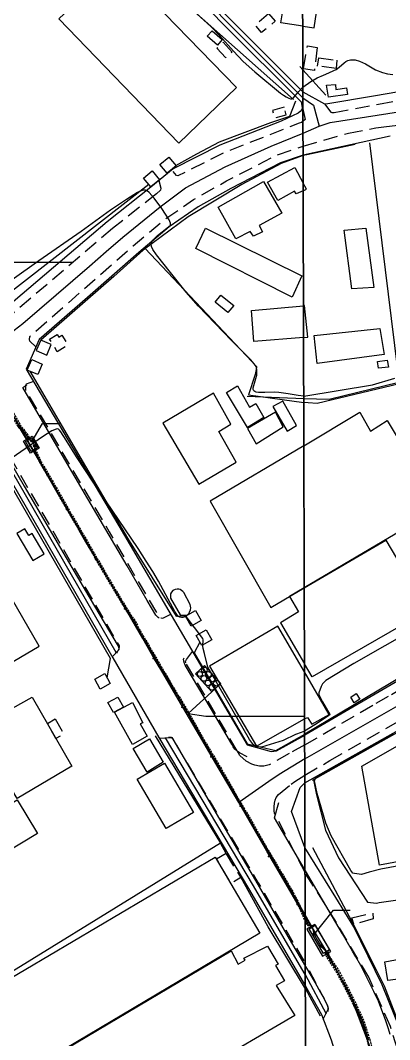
# Model space of a CAD drawing. Header units: millimetres. Extents: x 220021 to 223505, y 489325 to 491820.
# Drawn here: x 222148.8 to 222277.7, y 490798.6 to 491154.4 of the extents above; entities that cross this region are included whole.
import ezdxf

# ---------------------------------------------------------------- set-up
doc = ezdxf.new("R2010")
doc.units = ezdxf.units.MM
doc.linetypes.add('5M2P5', pattern=[7.5, 5, -2.5])
doc.linetypes.add('HIDDEN', pattern=[9.525, 6.35, -3.175])
for name, color, linetype in [('000', 6, 'Continuous'), ('A0013110', 8, 'Continuous'), ('A0013118', 8, 'Continuous'), ('A0023210', 8, 'Continuous'), ('A0033324', 8, '5M2P5'), ('A0033327', 8, 'Continuous'), ('B0014110', 8, 'Continuous'), ('B0014111', 8, 'Continuous'), ('B0014116', 8, '5M2P5'), ('B0014118', 8, '5M2P5'), ('B0024120', 8, 'B0024120'), ('B0024127', 8, 'Continuous'), ('F0017111', 8, 'Continuous'), ('F0017114', 8, 'Continuous'), ('F0047224', 8, 'Continuous'), ('sc512', 1, 'Continuous'), ('SC520', 1, 'HIDDEN'), ('SC523', 1, 'Continuous'), ('SC982', 7, 'Continuous'), ('SC983', 7, 'Continuous'), ('SC999', 7, 'Continuous'), ('zd001', 7, 'Continuous')]:
    doc.layers.add(name, color=color, linetype=linetype)
doc.linetypes.add('B0024120', pattern='A,10,-1.75,[133,ltypeshp.shx,S=0.75,R=0,X=0,Y=0],-3.25', length=15)

msp = doc.modelspace()

# ---------------------------------------------------------------- linework, layer by layer
at = {"layer": '000', "color": 2}
msp.add_lwpolyline([(222147.896, 491013.063), (222155.362, 491000.568), (222160.983, 490990.614), (222166.447, 490981.364), (222172.656, 490970.553), (222178.698, 490960.73), (222183.633, 490952.114), (222189.106, 490943.145), (222195.608, 490931.888), (222200.814, 490923.744), (222206.215, 490914.472), (222211.721, 490904.98), (222216.896, 490895.753), (222224.35, 490883.309), (222231.777, 490870.352), (222238.084, 490859.739), (222244.714, 490848.174), (222258.391, 490824.295), (222264.056, 490813.934), (222269.291, 490800.962), (222272.29, 490788.465)], dxfattribs=at)
for points in [[(222149.87, 491007.469), (222152.906, 491009.209), (222155.293, 491005.045), (222152.256, 491003.305)], [(222149.87, 491007.469), (222152.906, 491009.209), (222155.293, 491005.045), (222152.256, 491003.305)], [(222257.124, 490829.395), (222251.641, 490838.816), (222248.789, 490837.155), (222254.272, 490827.735)], [(222257.124, 490829.395), (222251.641, 490838.816), (222248.789, 490837.155), (222254.272, 490827.735)]]:
    msp.add_lwpolyline(points, close=True, dxfattribs=at)
for centre in [(222152.806, 491007.567), (222153.813, 491005.851), (222251.328, 490835.278), (222253.686, 490831.227)]:
    msp.add_circle(centre, 0.45, dxfattribs=at)
for p in [(222152.806, 491007.567), (222152.806, 491007.567), (222153.813, 491005.851), (222153.813, 491005.851), (222155.362, 491000.568, -2.153), (222160.983, 490990.614, -1.662), (222164.834, 490983.665), (222164.834, 490983.665), (222166.447, 490981.364, -1.673), (222172.656, 490970.553, -1.717), (222174.96, 490966.323), (222174.96, 490966.323), (222178.698, 490960.73, -1.788), (222183.633, 490952.114, -1.711), (222185.124, 490948.993), (222185.124, 490948.993), (222189.106, 490943.145, -1.646), (222195.188, 490931.616), (222195.188, 490931.616), (222195.608, 490931.888, -1.537), (222200.689, 490923.671), (222205.139, 490914.65), (222205.139, 490914.65), (222206.215, 490914.472, -1.651), (222211.721, 490904.98, -3.337), (222215.316, 490897.366), (222215.316, 490897.366), (222216.896, 490895.753, -3.304), (222224.35, 490883.309, -2.459), (222225.507, 490880.048), (222225.507, 490880.048), (222231.777, 490870.352, -1.777), (222235.469, 490862.515), (222235.469, 490862.515), (222238.084, 490859.739, -1.782), (222244.714, 490848.174, -1.979), (222245.43, 490845.79), (222245.43, 490845.79), (222251.328, 490835.278), (222251.328, 490835.278), (222253.686, 490831.227), (222253.686, 490831.227), (222255.549, 490828.481), (222255.549, 490828.481), (222258.391, 490824.295, -2.508), (222264.056, 490813.934, -1.58), (222265.109, 490810.868), (222265.109, 490810.868), (222269.291, 490800.962, -1.499)]:
    msp.add_point(p, dxfattribs=at)
at = {"layer": 'A0013110', "flags": 128}
for points in [[(222179.639, 491201.32), (222186.217, 491191.742), (222221.907, 491154.875), (222247.456, 491129.481)], [(222183.886, 491189.836), (222219.771, 491152.768), (222246.809, 491125.893), (222247.177, 491123.984), (222247.031, 491123.226), (222246.479, 491122.514), (222245.742, 491121.924), (222239.788, 491119.19), (222218.392, 491110.808), (222202.067, 491102.593), (222194.364, 491096.167), (222179.02, 491084.012), (222143.935, 491054.095), (222138.012, 491054.403), (222120.605, 491076.601), (222108.863, 491088.713), (222099.852, 491096.865), (222074.545, 491119.547), (222049.942, 491144.133), (222034.096, 491158.718)], [(222247.514, 491107.297), (222239.588, 491104.625), (222222.201, 491095.701), (222210.837, 491089.307), (222200.732, 491082.316), (222190.126, 491073.403), (222172.214, 491057.679), (222155.331, 491042.932), (222150.813, 491032.67), (222183.189, 490977.927), (222227.907, 490901.504), (222236.399, 490899.189), (222238.182, 490899.387), (222248.046, 490904.882)], [(222100.185, 490850.032), (222091.359, 490845.769), (222072.616, 490878.049), (222026.779, 490957.139), (222029.873, 490967.477), (222120.881, 491021.016), (222130.585, 491019.227), (222181.014, 490931.873), (222197.072, 490904.02), (222228.398, 490851.303), (222248.276, 490817.321)], [(222248.149, 490865.719), (222243.407, 490878.288), (222246.449, 490886.62), (222248.089, 490888.273)]]:
    msp.add_lwpolyline(points, dxfattribs=at)
at = {"layer": 'A0013110'}
for points in [[(222247.456, 491129.481), (222254.955, 491125.211), (222255.476, 491125.196), (222272.789, 491128.159), (222307.385, 491134.08)], [(222277.871, 491113.91), (222247.514, 491107.297)], [(222248.089, 490888.273), (222282.666, 490907.647), (222318.69, 490928.142), (222327.492, 490932.85), (222350.563, 490938.188), (222387.769, 490945.252), (222435.907, 490954.216), (222454.225, 490957.628), (222514.358, 490971.132), (222519.211, 490972.029), (222532.778, 490904.343)], [(222414.287, 490965.434), (222327.21, 490947.795), (222307.653, 490939.206), (222285.203, 490926.47), (222248.046, 490904.882)], [(222302.283, 490734.721), (222288.877, 490732.531), (222284.272, 490737.737), (222284.889, 490759.8), (222285.246, 490778.5), (222284.576, 490789.711), (222281.965, 490800.701), (222275.152, 490817.771), (222265.222, 490837.932), (222258.914, 490848.198), (222248.149, 490865.719)], [(222248.276, 490817.321), (222253.933, 490807.387), (222257.275, 490798.578), (222259.536, 490791.381), (222260.103, 490778.248), (222260.116, 490757.675), (222260.195, 490742.309), (222259.855, 490733.279), (222258.53, 490730.278), (222254.701, 490727.04), (222248.52, 490724.209)]]:
    msp.add_lwpolyline(points, dxfattribs=at)
at = {"layer": 'A0013118'}
msp.add_lwpolyline([(222251.141, 490889.252), (222252.15, 490884.094), (222255.337, 490871.7), (222259.915, 490862.102), (222269.958, 490846.531), (222273.094, 490846.29), (222274.046, 490846.42), (222280.616, 490847.425), (222281.834, 490847.651), (222283.165, 490847.697), (222284.368, 490847.382), (222285.086, 490846.773), (222290.024, 490828.325), (222295.085, 490800.865), (222301.998, 490766.495), (222306.091, 490746.392), (222303.102, 490741.053), (222302.283, 490734.721)], dxfattribs=at)
at = {"layer": 'A0023210', "flags": 128}
for points in [[(222178.402, 491200.47), (222185.052, 491190.789), (222220.839, 491153.821), (222234.15, 491140.591), (222247.461, 491127.36)], [(222145.02, 491045.127), (222149.633, 491048.513), (222172.881, 491068.603), (222178.727, 491073.655), (222184.573, 491078.707), (222197.548, 491089.242), (222206.452, 491095.95), (222220.297, 491103.255), (222236.334, 491110.456), (222247.494, 491115.008)], [(222248.212, 490841.52), (222238.274, 490858.511), (222234.883, 490864.374), (222230.908, 490871.246), (222225.055, 490881.364), (222217.052, 490894.993), (222212.489, 490902.762), (222205.488, 490914.68), (222198.142, 490927.185), (222195.632, 490931.46), (222191.512, 490938.597), (222182.102, 490954.9), (222161.401, 490990.424), (222140.699, 491025.948)], [(222248.068, 490896.578), (222239.088, 490891.161), (222235.534, 490888.68), (222225.055, 490881.364)]]:
    msp.add_lwpolyline(points, dxfattribs=at)
at = {"layer": 'A0023210'}
for points in [[(222247.461, 491127.36), (222251.172, 491124.737), (222253.06, 491117.413)], [(222247.494, 491115.008), (222253.06, 491117.413), (222256.96, 491118.72), (222297.19, 491124.99)], [(222248.068, 490896.578), (222283.93, 490917.06), (222313.17, 490933.67), (222327.35, 490940.32), (222429.94, 490961.17), (222444.79, 490963.82), (222496.54, 490974.42), (222520.791, 490980.07), (222533.42, 490984.28), (222541.71, 490986.36), (222573.11, 490991.58), (222577.21, 490991.74), (222584.25, 490992.01), (222633.612, 491000.189), (222681.6, 491008.81)], [(222248.212, 490841.52), (222256.75, 490827.54), (222264.54, 490812.58), (222270.75, 490796.04), (222272.06, 490790.55), (222272.67, 490778.37), (222272.5, 490758.74), (222272.32, 490746.05), (222272.479, 490723.142), (222248.54, 490716.69)]]:
    msp.add_lwpolyline(points, dxfattribs=at)
at = {"layer": 'A0033324'}
for points in [[(222197.162, 491098.501), (222197.799, 491095.826), (222197.733, 491095.071), (222196.257, 491093.839), (222180.926, 491081.694), (222143.58, 491049.85), (222142.327, 491049.586), (222139.716, 491049.942), (222137.036, 491050.402), (222135.41, 491051.24), (222117.587, 491073.968), (222106.083, 491085.835), (222097.176, 491093.892), (222071.794, 491116.64), (222047.172, 491141.246), (222031.409, 491155.755), (222014.661, 491170.722), (222001.429, 491183.464), (221995.325, 491188.735), (221994.926, 491191.161), (221994.926, 491191.899), (221995.175, 491194.149)], [(222254.955, 491125.211), (222257.189, 491122.297), (222257.483, 491122.227), (222258.027, 491122.213), (222258.378, 491122.23), (222273.867, 491125.138), (222305.505, 491130.715), (222306.904, 491131.396), (222307.283, 491134.062)], [(222247.473, 491122.922), (222248.201, 491119.823), (222247.483, 491119.134)], [(222247.506, 491110.46), (222263.301, 491115.01), (222272.874, 491116.843), (222276.657, 491117.313), (222282.102, 491117.99)], [(222091.359, 490845.769), (222088.417, 490844.862), (222070.021, 490876.543), (222022.013, 490959.381), (222022.094, 490960.117), (222024.911, 490968.038), (222080.801, 491000.918), (222120.918, 491024.519), (222122.199, 491024.53), (222124.879, 491024.114), (222133.801, 491021.656), (222183.238, 490936.022), (222183.143, 490934.657), (222180.838, 490932.179)], [(222248.082, 490890.939), (222256.824, 490895.987), (222306.612, 490924.432), (222325.97, 490935.088), (222337.682, 490937.992), (222397.972, 490949.695), (222450.348, 490959.523), (222516.05, 490974.251), (222516.864, 490974.122), (222519.211, 490972.029)], [(222248.055, 490901.453), (222272.978, 490916.014), (222278.313, 490919.121), (222286.683, 490923.861), (222309, 490936.521), (222328.121, 490944.919), (222412.229, 490961.956), (222413.655, 490962.47), (222413.917, 490963.143), (222414.195, 490964.491), (222414.287, 490965.434)], [(222248.055, 490901.453), (222242.646, 490898.44), (222235.612, 490894.522), (222233.808, 490894.065), (222232.25, 490894.028), (222230.599, 490894.372), (222229.635, 490894.732), (222227.622, 490895.793), (222225.444, 490897.825), (222224.488, 490899.427), (222206.512, 490930.148), (222206.482, 490930.551), (222206.76, 490931.342), (222208.873, 490934.032)], [(222248.172, 490856.894), (222237.539, 490877.669), (222237.429, 490878.443), (222237.42, 490879.836), (222237.486, 490881.171), (222237.74, 490882.239), (222238.064, 490883.156), (222238.875, 490884.176), (222243.294, 490887.826), (222244.598, 490888.674), (222248.082, 490890.939)], [(222302.283, 490734.721), (222301.158, 490730.664), (222300.862, 490730.357), (222288.092, 490728.749), (222287.291, 490728.959), (222286.885, 490729.147), (222282.129, 490732.622), (222282.02, 490733.158), (222281.859, 490733.858), (222281.29, 490737.308), (222281.19, 490745.822), (222282.443, 490775.349), (222281.679, 490787.953), (222280.416, 490795.241), (222277.98, 490803.222), (222270.436, 490820.397), (222259.148, 490839.486), (222248.172, 490856.894)], [(222254.558, 490805.738), (222256.055, 490808.773), (222256.2, 490809.199), (222256.212, 490809.822), (222256.053, 490810.483), (222255.819, 490811.011), (222255.54, 490811.56), (222248.255, 490825.279)]]:
    msp.add_lwpolyline(points, dxfattribs=at)
at = {"layer": 'A0033324', "flags": 128}
for points in [[(222247.177, 491123.984), (222247.353, 491123.433), (222247.473, 491122.922)], [(222247.483, 491119.134), (222246.902, 491118.765), (222246.144, 491118.458), (222219.616, 491108.066), (222203.724, 491100.069), (222203.339, 491100.225), (222201.636, 491102.234)], [(222154.203, 491040.37), (222152.048, 491042.397), (222151.927, 491043.013), (222152.05, 491044.05), (222170.238, 491059.936), (222188.171, 491075.679), (222198.909, 491084.703), (222209.245, 491091.854), (222220.78, 491098.344), (222238.418, 491107.396), (222247.506, 491110.46)], [(222153.368, 491028.349), (222150.748, 491027.41), (222150.546, 491026.896), (222150.534, 491026), (222150.547, 491025.262), (222179.754, 490975.878), (222197.208, 490946.049), (222197.964, 490945.783), (222198.493, 490945.76), (222201.247, 490947.066)], [(222197.204, 490903.797), (222201.224, 490904.1), (222201.696, 490904.068), (222231.844, 490853.335), (222248.255, 490825.279)]]:
    msp.add_lwpolyline(points, dxfattribs=at)
at = {"layer": 'A0033327'}
for points in [[(222182.263, 490933.711), (222132.608, 491019.723), (222132.098, 491020.468), (222122.903, 491022.561), (222121.563, 491022.769), (222121.283, 491022.766), (222120.881, 491021.016)], [(222248.266, 490821.3), (222255.506, 490807.661)]]:
    msp.add_lwpolyline(points, dxfattribs=at)
at = {"layer": 'A0033327', "flags": 128}
msp.add_lwpolyline([(222248.266, 490821.3), (222246.286, 490824.684), (222230.121, 490852.319), (222199.431, 490903.965)], dxfattribs=at)
at = {"layer": 'B0014110', "flags": 128}
msp.add_lwpolyline([(222218.818, 491058.468), (222223.256, 491054.8), (222221.257, 491052.382), (222216.819, 491056.049)], close=True, dxfattribs=at)
at = {"layer": 'B0014111'}
for points in [[(222247.395, 491152.356), (222251.398, 491151.733), (222252.505, 491159.535), (222256.775, 491159.113), (222261.431, 491188.607), (222278.779, 491186.204), (222281.077, 491200.049), (222249.136, 491204.531), (222247.293, 491191.497)], [(222247.546, 491094.913), (222248.657, 491095.428), (222247.54, 491097.527)], [(222247.681, 491043.644), (222249.127, 491043.755), (222247.999, 491054.803), (222247.652, 491054.772)], [(222247.78, 491005.922), (222267.325, 491017.6), (222271.075, 491010.936), (222276.801, 491014.704), (222291.46, 490990.376), (222285.085, 490986.241), (222288.75, 490980.327), (222247.911, 490956.321)], [(222247.78, 491005.922), (222215.005, 490986.603), (222236.281, 490949.434), (222247.911, 490956.321)], [(222247.911, 490956.307), (222276.344, 490972.964), (222290.886, 490948.343), (222250.649, 490925.227), (222247.98, 490929.783)], [(222247.911, 490956.307), (222242.741, 490953.223), (222245.863, 490947.911), (222239.587, 490944.033), (222247.98, 490929.783)], [(222248.031, 490910.537), (222249.019, 490911.095), (222250.51, 490908.67), (222256.605, 490912.081), (222247.988, 490926.926)]]:
    msp.add_lwpolyline(points, dxfattribs=at)
at = {"layer": 'B0014111', "flags": 128}
for points in [[(222247.395, 491152.356), (222239.765, 491153.543), (222240.962, 491161.244), (222242.966, 491160.904), (222247.293, 491191.497)], [(222247.546, 491094.913), (222245.078, 491093.767), (222244.505, 491094.773), (222238.667, 491091.549), (222235.064, 491097.849), (222244.649, 491102.958), (222247.54, 491097.527)], [(222247.681, 491043.644), (222230.242, 491042.294), (222229.436, 491053.141), (222247.652, 491054.772)], [(222247.988, 490926.926), (222238.712, 490942.905), (222214.829, 490928.913), (222231.248, 490901.07), (222248.031, 490910.537)], [(222157.691, 490791.186), (222222.364, 490829.647), (222224.847, 490824.985), (222227.227, 490826.389), (222226.811, 490827.044), (222235.033, 490831.275), (222238.752, 490824.928), (222237.892, 490824.426), (222240.95, 490819.14), (222238.11, 490817.464), (222244.551, 490807.084), (222212.404, 490788.2)]]:
    msp.add_lwpolyline(points, dxfattribs=at)
for points in [[(222182.416, 491174.028), (222162.202, 491154.91), (222204.075, 491111.549), (222224.185, 491130.959)], [(222215.719, 491150.735), (222219.251, 491147.654), (222217.598, 491145.728), (222214.018, 491148.873)], [(222233.683, 491098.116), (222240.049, 491087.103), (222232.176, 491082.761), (222233.343, 491080.584), (222230.132, 491079.014), (222228.975, 491080.645), (222223.962, 491078.152), (222217.811, 491089.131)], [(222213.366, 491081.879), (222247.003, 491065.18), (222243.706, 491057.703), (222210.042, 491074.743)], [(222216.189, 491024.192), (222198.543, 491013.76), (222211.107, 490992.474), (222224.124, 491000.194), (222218.017, 491010.816), (222222.288, 491013.433)], [(222224.589, 491026.825), (222228.756, 491019.415), (222230.989, 491020.693), (222233.819, 491015.697), (222228.037, 491012.258), (222220.772, 491024.501)], [(222240.463, 491021.495), (222236.919, 491019.599), (222241.94, 491010.959), (222245.211, 491012.911)], [(222237.861, 491017.656), (222228.103, 491011.899), (222231.114, 491006.599), (222240.582, 491012.541)], [(222130.587, 490978.568), (222101.533, 490961.634), (222105.245, 490955.373), (222102.343, 490953.628), (222106.921, 490945.845), (222109.883, 490947.435), (222126.523, 490919.025), (222155.325, 490935.901)], [(222150.351, 490976.879), (222147.575, 490975.238), (222153.152, 490965.806), (222157.124, 490968.155), (222152.886, 490975.32), (222151.691, 490974.614)], [(222203.533, 490955.872), (222202.862, 490955.748), (222202.022, 490955.345), (222201.498, 490954.844), (222201.166, 490954.237), (222201.136, 490952.663), (222204.555, 490946.903), (222205.007, 490946.746), (222205.522, 490946.706), (222206.082, 490946.703), (222206.642, 490946.736), (222207.113, 490946.902), (222207.618, 490947.342), (222207.872, 490947.751), (222208.168, 490948.592), (222208.258, 490949.263), (222208.079, 490950.517), (222205.813, 490954.699), (222205.479, 490955.062), (222204.987, 490955.427), (222204.547, 490955.673), (222204.087, 490955.83)], [(222126.247, 490918.772), (222136.213, 490924.636), (222143.063, 490912.706), (222152.826, 490918.187), (222166.697, 490894.109), (222147.692, 490882.774)], [(222187.863, 490916.221), (222191.553, 490909.229), (222190.599, 490908.788), (222193.054, 490904.504), (222187.924, 490901.618), (222181.657, 490912.857)], [(222193.899, 490903.593), (222198.598, 490895.456), (222193.064, 490891.937), (222188.185, 490900.261)], [(222199.066, 490895.156), (222209.183, 490877.882), (222199.641, 490872.294), (222189.524, 490889.568)], [(222216.803, 490862.306), (222232.373, 490835.711), (222140.133, 490781.052), (222128.503, 490799.235), (222138.879, 490805.295), (222134.047, 490813.377)]]:
    msp.add_lwpolyline(points, close=True, dxfattribs=at)
at = {"layer": 'B0014111'}
for points in [[(222255.658, 491131.761), (222258.791, 491132.032), (222258.882, 491130.274), (222262.689, 491130.795), (222263.001, 491128.511), (222256.369, 491127.589)], [(222264.531, 491060.654), (222261.888, 491081.118), (222269.409, 491081.86), (222272.142, 491061.153)], [(222275.794, 491037.8), (222252.399, 491034.616), (222251.333, 491044.433), (222274.328, 491046.819)], [(222468.523, 490903.538), (222454.21, 490900.774), (222454.702, 490898.05), (222441.789, 490896.014), (222441.24, 490898.672), (222380.463, 490887.101), (222380.811, 490884.058), (222327.423, 490873.981), (222328.019, 490869.491), (222274.224, 490859.557), (222267.975, 490894.105), (222314.392, 490920.466), (222344.512, 490926.259), (222344.163, 490928.905), (222363.227, 490932.452), (222363.706, 490930.392), (222432.793, 490943.068), (222432.261, 490946.479), (222451.186, 490949.52), (222456.099, 490925.527), (222464.203, 490927.075)], [(222130.901, 490872.292), (222147.666, 490882.27), (222154.785, 490870.597), (222137.29, 490860.117)], [(222289.725, 490828.306), (222293.504, 490807.297), (222288.082, 490806.59), (222285.058, 490820.287), (222277.054, 490819.216), (222276.051, 490825.808)]]:
    msp.add_lwpolyline(points, close=True, dxfattribs=at)
at = {"layer": 'B0014116', "flags": 128}
for points in [[(222219.628, 491146.714), (222222.704, 491143.308), (222220.498, 491141.316), (222217.422, 491144.722)], [(222240.826, 491124.02), (222236.776, 491122.859), (222237.513, 491120.288), (222241.563, 491121.448)], [(222161.646, 491044.748), (222162.187, 491043.843), (222163.276, 491044.494), (222164.608, 491042.267), (222163.972, 491041.887), (222164.745, 491040.594), (222161.598, 491038.713), (222158.952, 491043.138)], [(222160.893, 490910.597), (222163.862, 490905.23), (222161.175, 490903.767), (222158.227, 490908.895)], [(222220.607, 490863.584), (222217.228, 490861.643), (222222.207, 490853.172), (222225.784, 490855.259)]]:
    msp.add_lwpolyline(points, close=True, dxfattribs=at)
at = {"layer": 'B0014116'}
for points in [[(222249.004, 491145.439), (222252.352, 491144.88), (222251.435, 491136.897), (222247.582, 491137.479)], [(222252.538, 491138.414), (222253.042, 491141.262), (222259.28, 491140.419), (222258.993, 491137.562)], [(222273.791, 491033.019), (222273.423, 491035.25), (222276.903, 491035.789), (222277.299, 491033.272)], [(222264.186, 490918.117), (222266.083, 490919.414), (222267.302, 490917.46), (222265.348, 490916.155)], [(222272.004, 490840.732), (222265.225, 490838.888), (222264.509, 490841.134), (222271.82, 490842.781)]]:
    msp.add_lwpolyline(points, close=True, dxfattribs=at)
at = {"layer": 'B0014118', "flags": 128}
msp.add_lwpolyline([(222235.425, 491156.728), (222237.688, 491154.08), (222233.026, 491150.097), (222230.763, 491152.745)], close=True, dxfattribs=at)
at = {"layer": 'B0024120', "flags": 128}
for points in [[(222193.589, 491097.081), (222141.896, 491056.811), (222138.311, 491058.157), (222117.809, 491084.665), (222087.013, 491113.614), (222061.312, 491143.075), (222113.944, 491186.828), (222147.471, 491214.355), (222180.374, 491183.434), (222244.189, 491126.78)], [(222247.436, 491137.09), (222246.343, 491138.301)], [(222203.035, 491103.655), (222210.383, 491107.744), (222218.335, 491111.946), (222236.285, 491118.673), (222242.879, 491120.975), (222244.93, 491126.23)], [(222247.514, 491107.148), (222239.875, 491104.354), (222226.073, 491097.106), (222207.378, 491085.84), (222191.615, 491074.217), (222181.454, 491065.014), (222155.848, 491042.799)], [(222152.042, 491031.92), (222171.45, 490998.63), (222186.134, 490973.694), (222203.173, 490946.356), (222206.319, 490946.597)], [(222179.067, 490924.874), (222180.272, 490931.686), (222129.892, 491018.79), (222121.3, 491020.635), (222105.889, 491010.952)], [(222247.737, 491022.323), (222227.947, 491023.051)], [(222211.461, 490937.344), (222209.509, 490933.643), (222227.938, 490901.815), (222237.948, 490899.468), (222248.045, 490905.203)], [(222195.805, 490904.661), (222218.629, 490867.231), (222116.237, 490804.149), (222097.476, 490836.187), (222105.483, 490841.171)], [(222220.607, 490863.584), (222218.629, 490867.231)], [(222248.278, 490816.356), (222235.335, 490837.971), (222225.784, 490855.259)]]:
    msp.add_lwpolyline(points, dxfattribs=at)
at = {"layer": 'B0024120'}
for points in [[(222255.429, 491128.215), (222247.436, 491137.09)], [(222265.643, 491111.053), (222248.794, 491107.467), (222247.514, 491107.148)], [(222270.667, 491111.668), (222280.483, 491032.407), (222280.95, 491027.996), (222291.487, 491030.984), (222306.821, 490939.232), (222281.952, 490925.302), (222248.045, 490905.203)], [(222280.95, 491027.996), (222256.634, 491021.995), (222247.737, 491022.323)], [(222250.726, 490889.113), (222326.451, 490931.8), (222327.299, 490932.28), (222341.002, 490935.659), (222401.435, 490946.41), (222517.768, 490969.395), (222541.614, 490834.494), (222548.364, 490823.535), (222571.258, 490811.428), (222569.86, 490787.138), (222450.139, 490763.943), (222328.042, 490740.999), (222320.592, 490749.136)], [(222297.783, 490734.18), (222289.227, 490732.824), (222284.658, 490737.896), (222284.535, 490746.419), (222285.731, 490777.787), (222285, 490789.809), (222282.487, 490800.429), (222275.89, 490817.32), (222265.716, 490837.79), (222250.869, 490865.573)], [(222248.278, 490816.356), (222253.504, 490806.957)]]:
    msp.add_lwpolyline(points, dxfattribs=at)
at = {"layer": 'B0024127', "flags": 128}
for points in [[(222200.042, 491100.991), (222197.496, 491104.076), (222200.581, 491106.622), (222203.127, 491103.538)], [(222194.303, 491096.216), (222191.757, 491099.301), (222194.841, 491101.847), (222197.387, 491098.762)], [(222155.848, 491042.799), (222154.271, 491039.122), (222157.947, 491037.545), (222159.523, 491041.221)], [(222154.829, 491030.732), (222151.162, 491032.331), (222152.761, 491035.998), (222156.427, 491034.4)], [(222208.358, 490942.97), (222206.408, 490946.463), (222209.901, 490948.412), (222211.85, 490944.92)], [(222212.091, 490936.214), (222210.141, 490939.707), (222213.634, 490941.656), (222215.583, 490938.164)], [(222176.673, 490920.956), (222174.723, 490924.449), (222178.216, 490926.398), (222180.165, 490922.906)], [(222181.246, 490912.75), (222179.296, 490916.243), (222182.789, 490918.192), (222184.738, 490914.7)]]:
    msp.add_lwpolyline(points, close=True, dxfattribs=at)
at = {"layer": 'F0017111'}
for points, elevation in [([(222247.735, 491023.205), (222245.793, 491023.386), (222242.276, 491024.024), (222238.985, 491024.512), (222237.337, 491024.611), (222234.154, 491024.53), (222231.865, 491024.506), (222231.16, 491024.615), (222230.654, 491024.799), (222230.287, 491025.066), (222230.083, 491025.478), (222230.087, 491026.113), (222231.028, 491029.323), (222231.28, 491030.518), (222231.391, 491031.644), (222231.344, 491032.641), (222231.089, 491033.509), (222230.451, 491034.483), (222229.224, 491035.854), (222222.536, 491042.574), (222211.011, 491054.638), (222206.683, 491059.47), (222201.131, 491066.37), (222196.284, 491072.528), (222195.073, 491074.336), (222194.555, 491075.428), (222194.395, 491076.238), (222194.457, 491076.634), (222194.664, 491077.095), (222195.06, 491077.668), (222195.71, 491078.385), (222196.683, 491079.272), (222200.515, 491082.272), (222201.164, 491082.905), (222201.233, 491083.579), (222200.69, 491084.691), (222198.104, 491088.66), (222195.427, 491092.341), (222193.7, 491094.29), (222193.062, 491094.819), (222192.454, 491095.092), (222191.775, 491095.107), (222190.911, 491094.848), (222189.715, 491094.257), (222185.768, 491091.833), (222180.198, 491088.063), (222169.999, 491080.7), (222155.208, 491070.493), (222145.945, 491063.786)], 45), ([(222247.735, 491023.205), (222271.789, 491027.142), (222279.53, 491029.499)], 45), ([(222248.042, 490906.244), (222246.849, 490905.751), (222244.868, 490905.069), (222240.591, 490902.959), (222232.954, 490900.674), (222231.422, 490900.792), (222230.902, 490900.922), (222230.162, 490901.458), (222228.755, 490903.346), (222214.275, 490928.601), (222213.014, 490933.431), (222212.565, 490935.13), (222212.537, 490935.965), (222212.553, 490938.123), (222212.445, 490938.582), (222206.655, 490946.314), (222206.493, 490946.341), (222205.519, 490945.99), (222205.005, 490945.963), (222204.491, 490946.098), (222203.896, 490946.314), (222202.726, 490948.021), (222201.953, 490949.346), (222196.95, 490958.677), (222194.983, 490962.037), (222192.718, 490965.632), (222189.839, 490969.986), (222174.169, 490993.143), (222168.342, 491002.068), (222164.793, 491007.856), (222162.945, 491010.744), (222162.416, 491011.354), (222162.017, 491011.645), (222161.649, 491011.768), (222161.214, 491011.734), (222159.734, 491011.085), (222156.495, 491009.048), (222145.847, 491001.629)], 40), ([(222296.899, 490947.959), (222265.248, 490929.943), (222255.455, 490923.981), (222254.287, 490922.815), (222253.833, 490921.908), (222253.006, 490919.64), (222253.002, 490918.998), (222254.294, 490916.504), (222256.818, 490912.063), (222256.726, 490911.914), (222251.611, 490908.521), (222248.042, 490906.244)], 40), ([(222308.636, 490864.346), (222274.653, 490858.065), (222270.605, 490857.02), (222267.85, 490856.276), (222265.414, 490856.546), (222264.873, 490856.682), (222264.196, 490857.628), (222257.296, 490869.795), (222255.402, 490874.121), (222252.369, 490884.526), (222251.477, 490888.945), (222251.998, 490890.133), (222272.946, 490901.964), (222278.966, 490905.381)], 40)]:
    msp.add_lwpolyline(points, dxfattribs=dict(at, elevation=elevation))
at = {"layer": 'F0017114', "elevation": 50, "flags": 128}
msp.add_lwpolyline([(222209.233, 491157.724), (222215.261, 491152.219), (222218.44, 491148.952), (222223.143, 491143.624), (222226.608, 491139.987), (222230.589, 491136.355), (222239.6, 491128.994), (222240.665, 491128.213), (222241.628, 491127.633), (222242.465, 491127.241), (222243.128, 491127.027), (222243.6, 491126.994), (222243.988, 491127.186), (222245.949, 491129.529), (222247.186, 491130.86), (222247.451, 491131.101)], dxfattribs=at)
at = {"layer": 'F0017114', "elevation": 50}
msp.add_lwpolyline([(222247.451, 491131.101), (222250.174, 491133.012), (222252.425, 491134.28), (222254.565, 491135.252), (222256.486, 491136.054), (222258.285, 491136.831), (222258.99, 491137.22), (222260.085, 491138.046), (222261.841, 491139.584), (222262.386, 491139.957), (222263.168, 491140.365), (222264.1, 491140.577), (222265.661, 491140.542), (222267.149, 491140.178), (222269.275, 491139.198), (222272.816, 491137.146), (222275.177, 491136.147), (222276.936, 491135.708), (222278.884, 491135.468)], dxfattribs=at)
at = {"layer": 'F0047224', "flags": 128}
msp.add_lwpolyline([(222192.398, 491074.795), (222229.573, 491035.264), (222231.227, 491033.528), (222231.064, 491032.494), (222230.739, 491030.771), (222228.447, 491023.712), (222247.74, 491021.026)], dxfattribs=at)
at = {"layer": 'F0047224'}
msp.add_lwpolyline([(222281.131, 491027.531), (222252.373, 491020.625), (222249.239, 491020.818), (222247.74, 491021.026)], dxfattribs=at)
at = {"layer": 'sc512'}
for points in [[(222152.535, 491003.914), (222150.552, 491007.387), (222152.853, 491008.701), (222154.837, 491005.228), (222152.535, 491003.914)], [(222254.584, 490828.676), (222249.57, 490837.328), (222251.733, 490838.582), (222256.747, 490829.93), (222254.584, 490828.676)]]:
    msp.add_lwpolyline(points, dxfattribs=at)
at = {"layer": 'SC520', "ltscale": 0.1, "flags": 128}
for points in [[(222036.383, 491140.364), (222036.441, 491140.025), (222038.195, 491138.307), (222044.347, 491133.094), (222051.484, 491126.649), (222058.03, 491120.529), (222065.138, 491113.632), (222071.243, 491107.907), (222078.102, 491101.655), (222084.147, 491095.803), (222090.791, 491089.422), (222097.541, 491083.187), (222104.189, 491077.062), (222109.927, 491071.531), (222114.039, 491067.006), (222117.133, 491063.246), (222120.07, 491059.395), (222122.992, 491055.41), (222125.638, 491050.664), (222128.239, 491046.119), (222131.374, 491041.744), (222134.636, 491037.06), (222137.466, 491031.897), (222139.893, 491026.798), (222142.924, 491021.116), (222145.453, 491016.883), (222147.893, 491012.56), (222150.12, 491009.775), (222151.277, 491007.801)], [(222037.145, 491141.168), (222037.25, 491141.098), (222037.353, 491140.503), (222038.855, 491139.031), (222044.993, 491133.832), (222052.148, 491127.371), (222058.706, 491121.239), (222065.814, 491114.342), (222071.909, 491108.627), (222078.774, 491102.369), (222084.827, 491096.509), (222091.463, 491090.136), (222098.205, 491083.907), (222104.861, 491077.776), (222110.631, 491072.215), (222114.781, 491067.648), (222117.901, 491063.854), (222120.854, 491059.981), (222123.818, 491055.94), (222126.492, 491051.146), (222129.065, 491046.649), (222132.174, 491042.31), (222135.47, 491037.578), (222138.338, 491032.343), (222140.769, 491027.24), (222143.778, 491021.598), (222146.301, 491017.375), (222148.707, 491013.11), (222150.93, 491010.331), (222152.047, 491008.426), (222152.227, 491008.343)], [(222153.416, 491004.416), (222155.472, 491000.047), (222159.505, 490993.172), (222164.186, 490984.948), (222169.069, 490976.588), (222173.725, 490968.54), (222178.953, 490959.544), (222183.885, 490951.303), (222186.594, 490946.914), (222188.385, 490944.29), (222190.626, 490939.999), (222195.51, 490931.81), (222200.578, 490923.046), (222205.756, 490914.554), (222208.352, 490910.004), (222210.892, 490905.496), (222213.771, 490900.556), (222218.842, 490892.088), (222222.599, 490885.433), (222225.186, 490880.968), (222226.89, 490878.196), (222230.36, 490872.159), (222234.58, 490864.708), (222239.324, 490856.874), (222243.59, 490849.521), (222246.3, 490844.259), (222248.758, 490838.635), (222250.338, 490837.773)], [(222154.017, 491004.76), (222154.003, 491004.624), (222156.022, 491000.337), (222160.041, 490993.482), (222164.724, 490985.258), (222169.605, 490976.9), (222174.261, 490968.85), (222179.487, 490959.858), (222184.415, 490951.625), (222187.114, 490947.252), (222188.917, 490944.61), (222191.168, 490940.301), (222196.044, 490932.124), (222201.112, 490923.362), (222206.29, 490914.87), (222208.892, 490910.31), (222211.43, 490905.804), (222214.305, 490900.872), (222219.378, 490892.4), (222223.137, 490885.741), (222225.718, 490881.286), (222227.422, 490878.512), (222230.898, 490872.467), (222235.116, 490865.022), (222239.858, 490857.19), (222244.134, 490849.819), (222246.86, 490844.525), (222249.242, 490839.077), (222250.919, 490838.163), (222250.931, 490838.117)], [(222255.225, 490829.048), (222255.226, 490829.047), (222255.631, 490827.491), (222258.793, 490822.645), (222261.643, 490817.485), (222264.97, 490810.927), (222267.727, 490804.906), (222269.898, 490798.265), (222271.554, 490791.252), (222272.768, 490784.323), (222273.418, 490777.787), (222273.603, 490765.505), (222273.515, 490752.212), (222273.03, 490743.684), (222272.931, 490736.271), (222272.963, 490726.202), (222272.968, 490718.008), (222272.992, 490710.608), (222272.838, 490702.383), (222272.703, 490695.819), (222272.173, 490689.626), (222270.842, 490679.909), (222270.366, 490671.263), (222270.488, 490667.789)], [(222256.106, 490829.558), (222256.539, 490827.893), (222259.633, 490823.151), (222262.509, 490817.943), (222265.852, 490811.353), (222268.641, 490805.264), (222270.842, 490798.531), (222272.514, 490791.45), (222273.74, 490784.457), (222274.398, 490777.843), (222274.583, 490765.509), (222274.495, 490752.18), (222274.01, 490743.65), (222273.911, 490736.267), (222273.943, 490726.204), (222273.948, 490718.01), (222273.972, 490710.6), (222273.818, 490702.363), (222273.683, 490695.767), (222273.147, 490689.518), (222271.818, 490679.815), (222271.346, 490671.253), (222271.463, 490667.949), (222271.595, 490667.77)]]:
    msp.add_lwpolyline(points, dxfattribs=at)
at = {"layer": 'SC523'}
for points in [[(222148.3, 491012.835), (222150.525, 491010.053), (222151.703, 491008.044), (222152.833, 491007.527), (222153.324, 491006.667)], [(222153.324, 491006.667), (222153.815, 491005.807), (222153.686, 491004.571), (222155.747, 491000.192), (222159.773, 490993.327), (222164.455, 490985.103), (222169.337, 490976.744), (222173.993, 490968.695), (222179.22, 490959.701), (222184.15, 490951.464), (222186.854, 490947.083), (222188.651, 490944.45), (222190.897, 490940.15), (222195.777, 490931.967), (222200.845, 490923.204), (222206.023, 490914.712), (222208.622, 490910.157), (222211.161, 490905.65), (222214.038, 490900.714), (222219.11, 490892.244), (222222.868, 490885.587), (222225.452, 490881.127), (222227.156, 490878.354), (222230.629, 490872.313), (222234.848, 490864.865), (222239.591, 490857.032), (222243.862, 490849.67), (222246.58, 490844.392), (222249, 490838.856), (222250.652, 490837.955), (222251.333, 490835.284), (222252.51, 490833.253)], [(222252.51, 490833.253), (222253.687, 490831.222), (222255.666, 490829.303), (222256.085, 490827.692), (222259.213, 490822.898), (222262.076, 490817.714), (222265.411, 490811.14), (222268.184, 490805.085), (222270.37, 490798.398)]]:
    msp.add_lwpolyline(points, dxfattribs=at)
at = {"layer": 'SC982', "linetype": 'Continuous'}
for points in [[(222115.964, 491065.438), (222132.864, 491069.944), (222167.102, 491069.944)], [(222152.833, 491007.527), (222156.488, 491013.606), (222162.365, 491013.606)], [(222207.323, 490912.434), (222213.562, 490911.559), (222247.8, 490911.559)], [(222251.333, 490835.284), (222258.103, 490843.815), (222263.979, 490843.815)]]:
    msp.add_lwpolyline(points, dxfattribs=at)
at = {"layer": 'SC983', "linetype": 'Continuous'}
msp.add_lwpolyline([(222207.323, 490912.434), (222215.631, 490920.012), (222218.808, 490922.909), (222213.08, 490929.19), (222209.903, 490926.292), (222215.631, 490920.012)], dxfattribs=at)
for centre, radius in [((222213.008, 490927.636), 1), ((222211.457, 490926.22), 0.875), ((222212.872, 490924.669), 1), ((222214.424, 490926.084), 1), ((222215.839, 490924.532), 1), ((222214.287, 490923.117), 1), ((222215.702, 490921.566), 1), ((222217.254, 490922.981), 1)]:
    msp.add_circle(centre, radius, dxfattribs=at)
at = {"layer": 'SC999', "color": 3, "linetype": 'Continuous'}
for points in [[(222197.239, 490945.763), (222196.86, 490945.915), (222196.112, 490946.767), (222193.078, 490951.898), (222186.026, 490964.002), (222172.3, 490987.35), (222158.191, 491011.434), (222149.575, 491026.191), (222151.001, 491027.139)], [(222131.249, 491022.352), (222132.39, 491021.614), (222132.914, 491021.008), (222136.966, 491014.103), (222141.567, 491006.338), (222150.058, 490991.817), (222158.804, 490976.846), (222174.596, 490949.902), (222182.858, 490935.899), (222183.114, 490935.045), (222182.305, 490933.399)], [(222227.994, 490897.31), (222225.301, 490898.698), (222224.422, 490899.249), (222223.701, 490899.979), (222223.062, 490900.824), (222222.551, 490901.682), (222215.46, 490913.784), (222206.358, 490929.324), (222205.985, 490930.274), (222205.751, 490931.365), (222205.984, 490931.872)], [(222200.459, 490904.186), (222201.413, 490904.147), (222202.009, 490903.435), (222207.959, 490893.313), (222216.311, 490878.936), (222230.835, 490854.102), (222243.469, 490832.433), (222251.677, 490818.434), (222253.61, 490815.042), (222254.804, 490812.803), (222255.973, 490810.436), (222256.208, 490809.553), (222256.11, 490808.38)], [(222277.939, 490800.424), (222277.348, 490802.329), (222276.292, 490805.498), (222274.993, 490808.937), (222273.785, 490811.983), (222272.223, 490815.366), (222270.715, 490818.43), (222268.621, 490822.607), (222267.627, 490824.529), (222265.949, 490827.496), (222264.789, 490829.53), (222261.248, 490835.572), (222253.148, 490849.393), (222237.558, 490876.031), (222239.047, 490881.353)]]:
    msp.add_lwpolyline(points, dxfattribs=at)
at = {"layer": 'zd001'}
for points in [[(222247.11, 491261.74), (222692.05, 491262.92), (222693.54, 490708.02), (222248.57, 490706.84), (222247.11, 491261.74)], [(221802.16, 491260.58), (222247.11, 491261.74), (222248.57, 490706.84), (221803.59, 490705.69), (221802.16, 491260.58)]]:
    msp.add_lwpolyline(points, dxfattribs=at)

doc.saveas('drawing.dxf')
